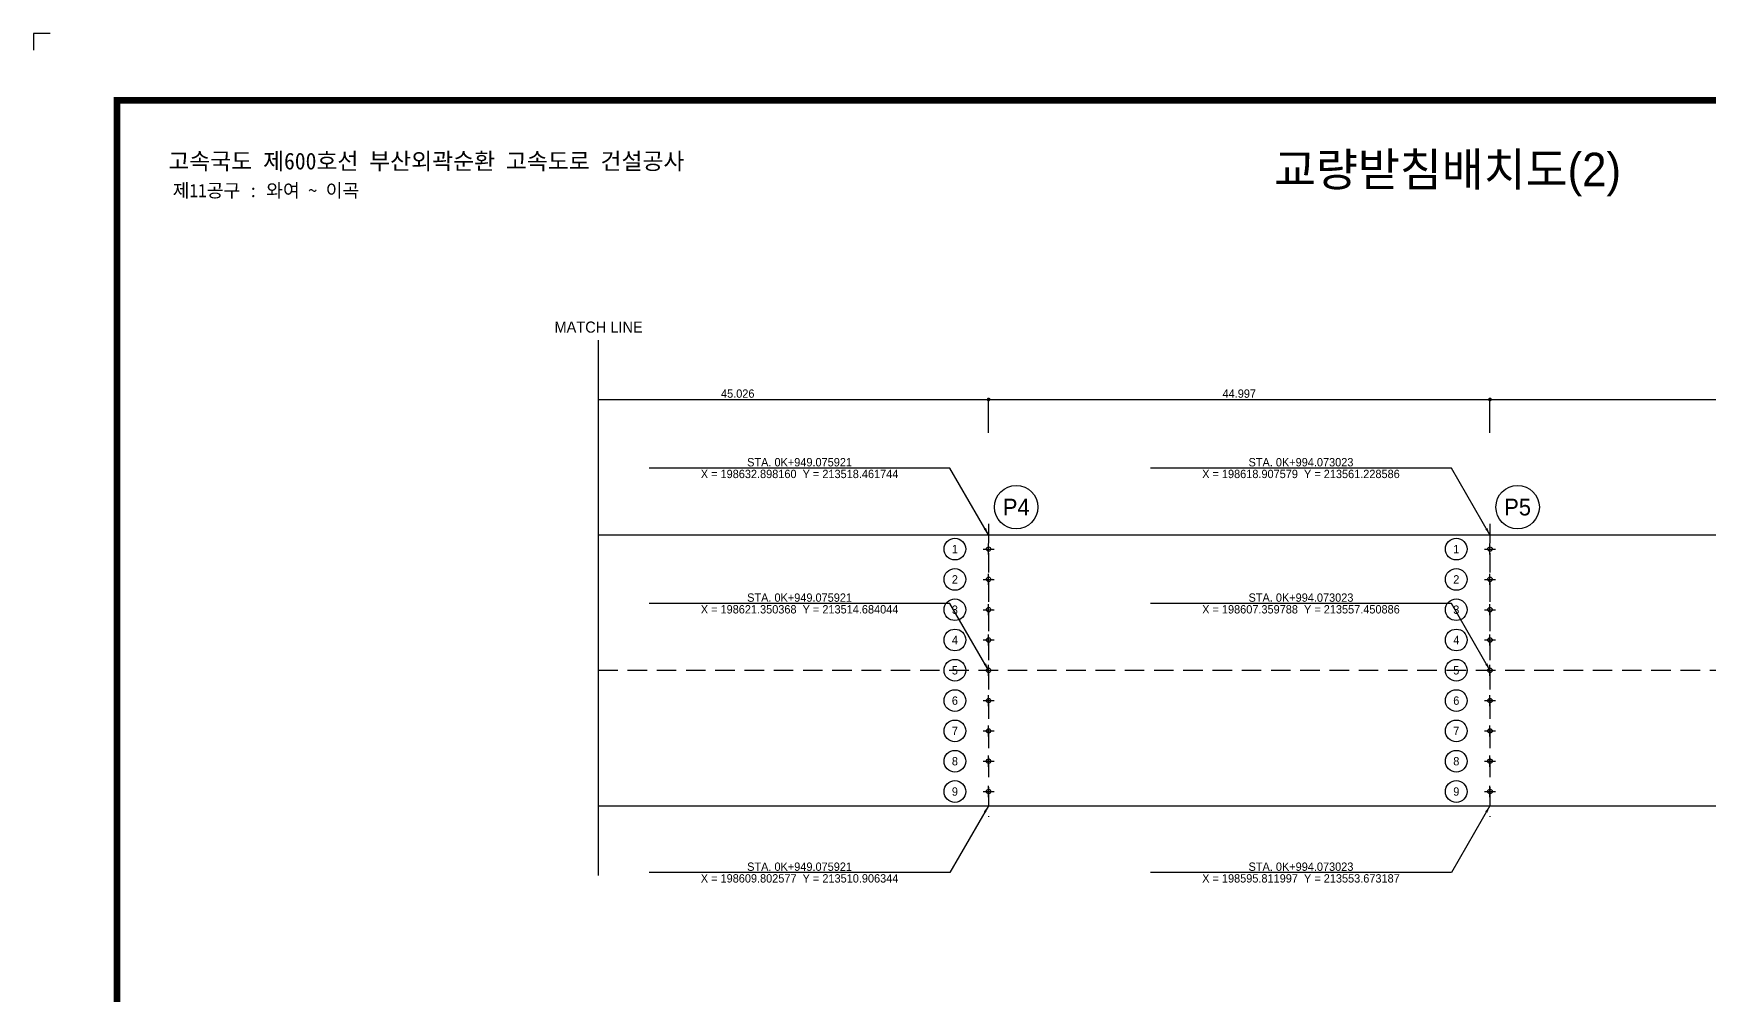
# Model space of a CAD drawing. Header units: feet. Extents: x 0 to 252300, y 0 to 207900.
# Drawn here: x 0 to 150322, y 121650 to 207900 of the extents above; entities that cross this region are included whole.
import ezdxf
from ezdxf.enums import TextEntityAlignment as Align

# ---------------------------------------------------------------- set-up
doc = ezdxf.new("R2010")
doc.units = ezdxf.units.FT
doc.header["$LTSCALE"] = 3500
doc.header["$MEASUREMENT"] = 0
doc.linetypes.add('A-DASHD01', pattern=[0.75, 0.5, -0.25])
for name, color, linetype in [('CS-CNTL', 1, 'A-DASHD01'), ('CS-CONC-LEAN', 3, 'CONTINUOUS'), ('CS-CONC-MAJR', 4, 'CONTINUOUS'), ('CS-DIML', 1, 'CONTINUOUS'), ('CS-DIMT', 3, 'CONTINUOUS'), ('CS-MISC', 3, 'CONTINUOUS'), ('CS-SYMB', 3, 'CONTINUOUS'), ('CX-BORD', 3, 'CONTINUOUS'), ('CX-BORD-LIN1', 4, 'CONTINUOUS'), ('CX-BORD-LIN2', 3, 'CONTINUOUS'), ('CX-BORD-TEX2', 7, 'CONTINUOUS'), ('CX-BORD-TEX3', 6, 'CONTINUOUS'), ('CX-MISC', 2, 'CONTINUOUS'), ('CZ-TEX2', 3, 'CONTINUOUS')]:
    doc.layers.add(name, color=color, linetype=linetype)
doc.styles.add('A_STANDARD', font='')
doc.styles.add('TB_TEXT', font='')
doc.styles.add('TB_WBTXT', font='')
doc.styles.add('TB_WMTXT', font='')
doc.styles.get('A_STANDARD').set_extended_font_data('Gulim')
doc.styles.get('TB_TEXT').set_extended_font_data('Dotum')
doc.styles.get('TB_WBTXT').set_extended_font_data('Dotum')
doc.styles.get('TB_WMTXT').set_extended_font_data('DotumChe')

# ---------------------------------------------------------------- blocks, each defined once
blk = doc.blocks.new('CXBLKA1-KHCA')
at = {"layer": 'CX-BORD-LIN1', "const_width": 2}
blk.add_lwpolyline([(796, 0), (0, 0), (0, 554), (796, 554)], close=True, dxfattribs=at)
at = {"layer": 'CX-MISC'}
blk.add_lwpolyline([(-20, 574), (-25, 574), (-25, 569)], dxfattribs=at)
at = {"layer": 'CX-BORD-LIN1', "style": 'TB_TEXT'}
for tag, height, p in [('TR_RNUM5', 3, (285.11, 32.64)), ('TR_RDAT5', 3.5, (317.5, 33)), ('TR_DGN5', 3.5, (451.12, 33)), ('TR_CHK5', 3.5, (491.12, 33)), ('TR_APP5', 3.5, (531.12, 33)), ('TR_RNUM4', 3, (285.11, 26.64)), ('TR_RDAT4', 3.5, (317.5, 27)), ('TR_DGN4', 3.5, (451.12, 27)), ('TR_CHK4', 3.5, (491.12, 27)), ('TR_APP4', 3.5, (531.12, 27)), ('TR_RNUM3', 3, (285.11, 20.64)), ('TR_RDAT3', 3.5, (317.5, 21)), ('TR_DGN3', 3.5, (451.12, 21)), ('TR_CHK3', 3.5, (491.12, 21)), ('TR_APP3', 3.5, (531.12, 21)), ('TR_RNUM2', 3, (285.11, 14.64)), ('TR_RDAT2', 3.5, (317.5, 15)), ('TR_DGN2', 3.5, (451.12, 15)), ('TR_CHK2', 3.5, (491.12, 15)), ('TR_APP2', 3.5, (531.12, 15)), ('TR_RNUM1', 3, (285.11, 8.64)), ('TR_RDAT1', 3.5, (317.5, 9)), ('TR_DGN1', 3.5, (451.12, 9)), ('TR_CHK1', 3.5, (491.12, 9)), ('TR_APP1', 3.5, (531.12, 9))]:
    blk.add_attdef(tag, text='', height=height, dxfattribs=at).set_placement(p, align=Align.MIDDLE_CENTER)
for tag, p in [('TR_RCON5', (342.3, 33)), ('TR_RCON4', (342.3, 27)), ('TR_RCON3', (342.3, 21)), ('TR_RCON2', (342.3, 15)), ('TR_RCON1', (342.3, 9))]:
    blk.add_attdef(tag, text='', height=3.5, dxfattribs=at).set_placement(p, align=Align.MIDDLE_LEFT)
at = {"layer": 'CX-BORD-LIN2', "style": 'TB_TEXT'}
blk.add_attdef('TD_VERSION', text='', height=3, rotation=90, dxfattribs=at).set_placement((800.5, 48.01), align=Align.MIDDLE_CENTER)
at = {"layer": 'CX-BORD-TEX2', "style": 'TB_WMTXT'}
for tag, height, p in [('TB_CNAME', 5, (15.34, 531.83)), ('TB_CSCOP', 4, (16.63, 523.83))]:
    blk.add_attdef(tag, text='', height=height, dxfattribs=at).set_placement(p, align=Align.BOTTOM_LEFT)
at = {"layer": 'CX-BORD-TEX2', "style": 'TB_WBTXT'}
for tag, height, p in [('TB_MTITIL', 10, (398, 533.33)), ('TB_STITL', 7, (398, 518.33))]:
    blk.add_attdef(tag, text='', height=height, dxfattribs=at).set_placement(p, align=Align.MIDDLE_CENTER)
at = {"layer": 'CX-BORD-TEX3', "style": 'TB_TEXT'}
for tag, height, p in [('TD_LNDST', 4.5, (215, 31.5)), ('TD_DSECT', 4.5, (605.5, 31.5)), ('TD_DDIST', 4.5, (654.5, 31.5)), ('TD_DNAME_TOP', 4.5, (755, 27.96)), ('TD_DCOMP', 4.5, (215, 22.59)), ('TD_CSECT', 4.5, (605.5, 22.5)), ('TD_CDIST', 4.5, (654.5, 22.5)), ('TD_DNAME_MAIN', 4.5, (755, 21.47)), ('TD_CCOMP', 4.5, (215, 13.59)), ('TD_HSCAL', 4.5, (620.88, 13.75)), ('TD_VSCAL', 4.5, (656.86, 13.75)), ('TD_DNAME_BOT', 3, (755, 15.25)), ('TD_CNAME', 5, (65, 7.6)), ('TD_FIELD', 4.5, (180, 5.13)), ('TD_CSTEP', 4.5, (250.74, 5.13)), ('TD_DWGCODE', 4.5, (637, 4.79)), ('TD_DWGNO', 4.5, (755, 5))]:
    blk.add_attdef(tag, text='', height=height, dxfattribs=at).set_placement(p, align=Align.MIDDLE_CENTER)
blk = doc.blocks.new('CXDIMDT2')
at = {"layer": 'CS-MISC', "const_width": 0.5}
blk.add_lwpolyline([(0.25, 0, 1), (-0.25, 0, 1)], format="xyb", close=True, dxfattribs=at)

msp = doc.modelspace()

# ---------------------------------------------------------------- linework, layer by layer
at = {"layer": 'CS-CNTL'}
for p, q in [((85715, 163897), (85715, 137597)), ((85715, 163897), (85715, 137597)), ((130712, 163897), (130712, 137597)), ((130712, 163897), (130712, 137597)), ((50689, 150747), (178689, 150747)), ((50689, 150747), (178689, 150747))]:
    msp.add_line(p, q, dxfattribs=at)
at = {"layer": 'CS-CONC-LEAN'}
for p, q in [((85215, 161627), (86215, 161627)), ((85715, 161127), (85715, 162127)), ((130212, 161627), (131212, 161627)), ((130712, 161127), (130712, 162127)), ((85715, 158407), (85715, 159407)), ((130712, 158407), (130712, 159407)), ((85215, 158907), (86215, 158907)), ((130212, 158907), (131212, 158907)), ((85715, 155687), (85715, 156687)), ((130712, 155687), (130712, 156687)), ((85215, 156187), (86215, 156187)), ((130212, 156187), (131212, 156187)), ((85215, 153467), (86215, 153467)), ((85715, 152967), (85715, 153967)), ((130212, 153467), (131212, 153467)), ((130712, 152967), (130712, 153967)), ((85215, 150747), (86215, 150747)), ((85715, 150247), (85715, 151247)), ((130212, 150747), (131212, 150747)), ((130712, 150247), (130712, 151247)), ((85215, 148027), (86215, 148027)), ((85715, 147527), (85715, 148527)), ((130212, 148027), (131212, 148027)), ((130712, 147527), (130712, 148527)), ((85215, 145307), (86215, 145307)), ((85715, 144807), (85715, 145807)), ((130212, 145307), (131212, 145307)), ((130712, 144807), (130712, 145807)), ((85715, 142087), (85715, 143087)), ((130712, 142087), (130712, 143087)), ((85215, 142587), (86215, 142587)), ((130212, 142587), (131212, 142587)), ((85215, 139867), (86215, 139867)), ((85715, 139367), (85715, 140367)), ((130212, 139867), (131212, 139867)), ((130712, 139367), (130712, 140367))]:
    msp.add_line(p, q, dxfattribs=at)
for centre in [(85715, 161627), (130712, 161627), (85715, 158907), (130712, 158907), (85715, 156187), (130712, 156187), (85715, 153467), (130712, 153467), (85715, 150747), (130712, 150747), (85715, 148027), (130712, 148027), (85715, 145307), (130712, 145307), (85715, 142587), (130712, 142587), (85715, 139867), (130712, 139867)]:
    msp.add_circle(centre, 200, dxfattribs=at)
for points in [[(85215, 161627), (85365, 161577), (85215, 161627), (85365, 161677)], [(85715, 162127), (85665, 161977), (85715, 162127), (85765, 161977)], [(85715, 161127), (85665, 161277), (85715, 161127), (85765, 161277)], [(86215, 161627), (86065, 161577), (86215, 161627), (86065, 161677)], [(130212, 161627), (130362, 161577), (130212, 161627), (130362, 161677)], [(130712, 162127), (130662, 161977), (130712, 162127), (130762, 161977)], [(130712, 161127), (130662, 161277), (130712, 161127), (130762, 161277)], [(131212, 161627), (131062, 161577), (131212, 161627), (131062, 161677)], [(85715, 159407), (85665, 159257), (85715, 159407), (85765, 159257)], [(130712, 159407), (130662, 159257), (130712, 159407), (130762, 159257)], [(85215, 158907), (85365, 158857), (85215, 158907), (85365, 158957)], [(85715, 158407), (85665, 158557), (85715, 158407), (85765, 158557)], [(86215, 158907), (86065, 158857), (86215, 158907), (86065, 158957)], [(130212, 158907), (130362, 158857), (130212, 158907), (130362, 158957)], [(130712, 158407), (130662, 158557), (130712, 158407), (130762, 158557)], [(131212, 158907), (131062, 158857), (131212, 158907), (131062, 158957)], [(85715, 156687), (85665, 156537), (85715, 156687), (85765, 156537)], [(130712, 156687), (130662, 156537), (130712, 156687), (130762, 156537)], [(85215, 156187), (85365, 156137), (85215, 156187), (85365, 156237)], [(85715, 155687), (85665, 155837), (85715, 155687), (85765, 155837)], [(86215, 156187), (86065, 156137), (86215, 156187), (86065, 156237)], [(130212, 156187), (130362, 156137), (130212, 156187), (130362, 156237)], [(130712, 155687), (130662, 155837), (130712, 155687), (130762, 155837)], [(131212, 156187), (131062, 156137), (131212, 156187), (131062, 156237)], [(85215, 153467), (85365, 153417), (85215, 153467), (85365, 153517)], [(85715, 153967), (85665, 153817), (85715, 153967), (85765, 153817)], [(86215, 153467), (86065, 153417), (86215, 153467), (86065, 153517)], [(130212, 153467), (130362, 153417), (130212, 153467), (130362, 153517)], [(130712, 153967), (130662, 153817), (130712, 153967), (130762, 153817)], [(131212, 153467), (131062, 153417), (131212, 153467), (131062, 153517)], [(85715, 152967), (85665, 153117), (85715, 152967), (85765, 153117)], [(130712, 152967), (130662, 153117), (130712, 152967), (130762, 153117)], [(85215, 150747), (85365, 150697), (85215, 150747), (85365, 150797)], [(85715, 151247), (85665, 151097), (85715, 151247), (85765, 151097)], [(85715, 150247), (85665, 150397), (85715, 150247), (85765, 150397)], [(86215, 150747), (86065, 150697), (86215, 150747), (86065, 150797)], [(130212, 150747), (130362, 150697), (130212, 150747), (130362, 150797)], [(130712, 151247), (130662, 151097), (130712, 151247), (130762, 151097)], [(130712, 150247), (130662, 150397), (130712, 150247), (130762, 150397)], [(131212, 150747), (131062, 150697), (131212, 150747), (131062, 150797)], [(85215, 148027), (85365, 147977), (85215, 148027), (85365, 148077)], [(85715, 148527), (85665, 148377), (85715, 148527), (85765, 148377)], [(85715, 147527), (85665, 147677), (85715, 147527), (85765, 147677)], [(86215, 148027), (86065, 147977), (86215, 148027), (86065, 148077)], [(130212, 148027), (130362, 147977), (130212, 148027), (130362, 148077)], [(130712, 148527), (130662, 148377), (130712, 148527), (130762, 148377)], [(130712, 147527), (130662, 147677), (130712, 147527), (130762, 147677)], [(131212, 148027), (131062, 147977), (131212, 148027), (131062, 148077)], [(85215, 145307), (85365, 145257), (85215, 145307), (85365, 145357)], [(85715, 145807), (85665, 145657), (85715, 145807), (85765, 145657)], [(85715, 144807), (85665, 144957), (85715, 144807), (85765, 144957)], [(86215, 145307), (86065, 145257), (86215, 145307), (86065, 145357)], [(130212, 145307), (130362, 145257), (130212, 145307), (130362, 145357)], [(130712, 145807), (130662, 145657), (130712, 145807), (130762, 145657)], [(130712, 144807), (130662, 144957), (130712, 144807), (130762, 144957)], [(131212, 145307), (131062, 145257), (131212, 145307), (131062, 145357)], [(85715, 143087), (85665, 142937), (85715, 143087), (85765, 142937)], [(130712, 143087), (130662, 142937), (130712, 143087), (130762, 142937)], [(85215, 142587), (85365, 142537), (85215, 142587), (85365, 142637)], [(85715, 142087), (85665, 142237), (85715, 142087), (85765, 142237)], [(86215, 142587), (86065, 142537), (86215, 142587), (86065, 142637)], [(130212, 142587), (130362, 142537), (130212, 142587), (130362, 142637)], [(130712, 142087), (130662, 142237), (130712, 142087), (130762, 142237)], [(131212, 142587), (131062, 142537), (131212, 142587), (131062, 142637)], [(85215, 139867), (85365, 139817), (85215, 139867), (85365, 139917)], [(85715, 140367), (85665, 140217), (85715, 140367), (85765, 140217)], [(86215, 139867), (86065, 139817), (86215, 139867), (86065, 139917)], [(130212, 139867), (130362, 139817), (130212, 139867), (130362, 139917)], [(130712, 140367), (130662, 140217), (130712, 140367), (130762, 140217)], [(131212, 139867), (131062, 139817), (131212, 139867), (131062, 139917)], [(85715, 139367), (85665, 139517), (85715, 139367), (85765, 139517)], [(130712, 139367), (130662, 139517), (130712, 139367), (130762, 139517)]]:
    msp.add_solid(points, dxfattribs=at)
at = {"layer": 'CS-CONC-MAJR'}
for p, q in [((50689, 162897), (175689, 162897)), ((50689, 138597), (175689, 138597))]:
    msp.add_line(p, q, dxfattribs=at)
at = {"layer": 'CS-DIML'}
for p, q in [((50689, 175057), (85715, 175057)), ((85715, 172057), (85715, 175207)), ((85715, 175057), (130712, 175057)), ((130712, 172057), (130712, 175207)), ((130712, 175057), (175689, 175057)), ((82251, 168897), (55251, 168897)), ((85715, 162897), (82251, 168897)), ((127248, 168897), (100248, 168897)), ((130712, 162897), (127248, 168897)), ((82251, 156747), (55251, 156747)), ((85715, 150747), (82251, 156747)), ((127248, 156747), (100248, 156747)), ((130712, 150747), (127248, 156747)), ((85715, 138597), (82251, 132597)), ((130712, 138597), (127248, 132597)), ((82251, 132597), (55251, 132597)), ((127248, 132597), (100248, 132597))]:
    msp.add_line(p, q, dxfattribs=at)
for points in [[(85715, 162897), (85480, 163523), (85715, 162897), (85289, 163413)], [(130712, 162897), (130477, 163523), (130712, 162897), (130286, 163413)], [(85715, 150747), (85480, 151373), (85715, 150747), (85289, 151263)], [(130712, 150747), (130477, 151373), (130712, 150747), (130286, 151263)], [(85715, 138597), (85289, 138080), (85715, 138597), (85480, 137970)], [(130712, 138597), (130286, 138080), (130712, 138597), (130477, 137970)]]:
    msp.add_solid(points, dxfattribs=at)
at = {"layer": 'CS-SYMB'}
for centre in [(82692, 161627), (127689, 161627), (82692, 158907), (127689, 158907), (82692, 156187), (127689, 156187), (82692, 153467), (127689, 153467), (82692, 150747), (127689, 150747), (82692, 148027), (127689, 148027), (82692, 145307), (127689, 145307), (82692, 142587), (127689, 142587), (82692, 139867), (127689, 139867)]:
    msp.add_circle(centre, 975, dxfattribs=at)
at = {"layer": 'CX-MISC'}
msp.add_line((50689, 180368), (50689, 132324), dxfattribs=at)
at = {"layer": 'CZ-TEX2'}
for centre in [(88195, 165397), (133192, 165397)]:
    msp.add_circle(centre, 1950, dxfattribs=at)

# ---------------------------------------------------------------- block references
at = {"layer": 'CS-SYMB', "xscale": 330, "yscale": 330, "zscale": 330, "rotation": 18.11479200000001}
for p in [(85715, 175057), (85715, 175057), (130712, 175057), (130712, 175057)]:
    msp.add_blockref('CXDIMDT2', p, dxfattribs=at)
at = {"layer": 'CX-BORD'}
ref = msp.add_blockref('CXBLKA1-KHCA', (7500, 35700), dxfattribs=dict(at, xscale=299.9999999999999, yscale=299.9999999999999, zscale=299.9999999999999))
ref.add_attrib('TB_MTITIL', '교량받침배치도(2)', dxfattribs={"layer": 'CX-BORD-TEX2', "height": 3000, "style": 'TB_WBTXT'}).set_placement((126900, 195698), align=Align.MIDDLE_CENTER)
ref.add_attrib('TB_CNAME', '고속국도 제600호선 부산외곽순환 고속도로 건설공사', dxfattribs={"layer": 'CX-BORD-TEX2', "height": 1500, "style": 'TB_WMTXT'}).set_placement((12103, 195250), align=Align.BOTTOM_LEFT)
ref.add_attrib('TB_CSCOP', '제11공구 : 와여 ~ 이곡', dxfattribs={"layer": 'CX-BORD-TEX2', "height": 1200, "style": 'TB_WMTXT'}).set_placement((12490, 192850), align=Align.BOTTOM_LEFT)

# ---------------------------------------------------------------- texts
at = {"layer": 'CS-DIMT', "style": 'A_STANDARD'}
for s, p in [('45.026', (63202, 175207)), ('44.997', (108213, 175207)), ('X = 198632.898160  Y = 213518.461744', (68751, 167997)), ('STA. 0K+949.075921', (68751, 169047)), ('X = 198618.907579  Y = 213561.228586', (113748, 167997)), ('STA. 0K+994.073023', (113748, 169047)), ('X = 198621.350368  Y = 213514.684044', (68751, 155847)), ('STA. 0K+949.075921', (68751, 156897)), ('X = 198607.359788  Y = 213557.450886', (113748, 155847)), ('STA. 0K+994.073023', (113748, 156897)), ('X = 198609.802577  Y = 213510.906344', (68751, 131697)), ('STA. 0K+949.075921', (68751, 132747)), ('X = 198595.811997  Y = 213553.673187', (113748, 131697)), ('STA. 0K+994.073023', (113748, 132747))]:
    msp.add_text(s, height=750, rotation=360, dxfattribs=at).set_placement(p, align=Align.CENTER)
at = {"layer": 'CS-SYMB', "style": 'A_STANDARD'}
for s, p in [('1', (82692, 161252)), ('1', (127689, 161252)), ('2', (82692, 158532)), ('2', (127689, 158532)), ('3', (82692, 155812)), ('3', (127689, 155812)), ('4', (82692, 153092)), ('4', (127689, 153092)), ('5', (82692, 150372)), ('5', (127689, 150372)), ('6', (82692, 147652)), ('6', (127689, 147652)), ('7', (82692, 144932)), ('7', (127689, 144932)), ('8', (82692, 142212)), ('8', (127689, 142212)), ('9', (82692, 139492)), ('9', (127689, 139492))]:
    msp.add_text(s, height=750, rotation=360, dxfattribs=at).set_placement(p, align=Align.CENTER)
at = {"layer": 'CX-MISC', "style": 'A_STANDARD'}
msp.add_text('MATCH LINE', height=1000, rotation=360, dxfattribs=at).set_placement((50714, 181049), align=Align.CENTER)
at = {"layer": 'CZ-TEX2', "style": 'A_STANDARD'}
for s, p in [('P4', (88195, 164647)), ('P5', (133192, 164647))]:
    msp.add_text(s, height=1500, rotation=360, dxfattribs=at).set_placement(p, align=Align.CENTER)

doc.saveas('drawing.dxf')
